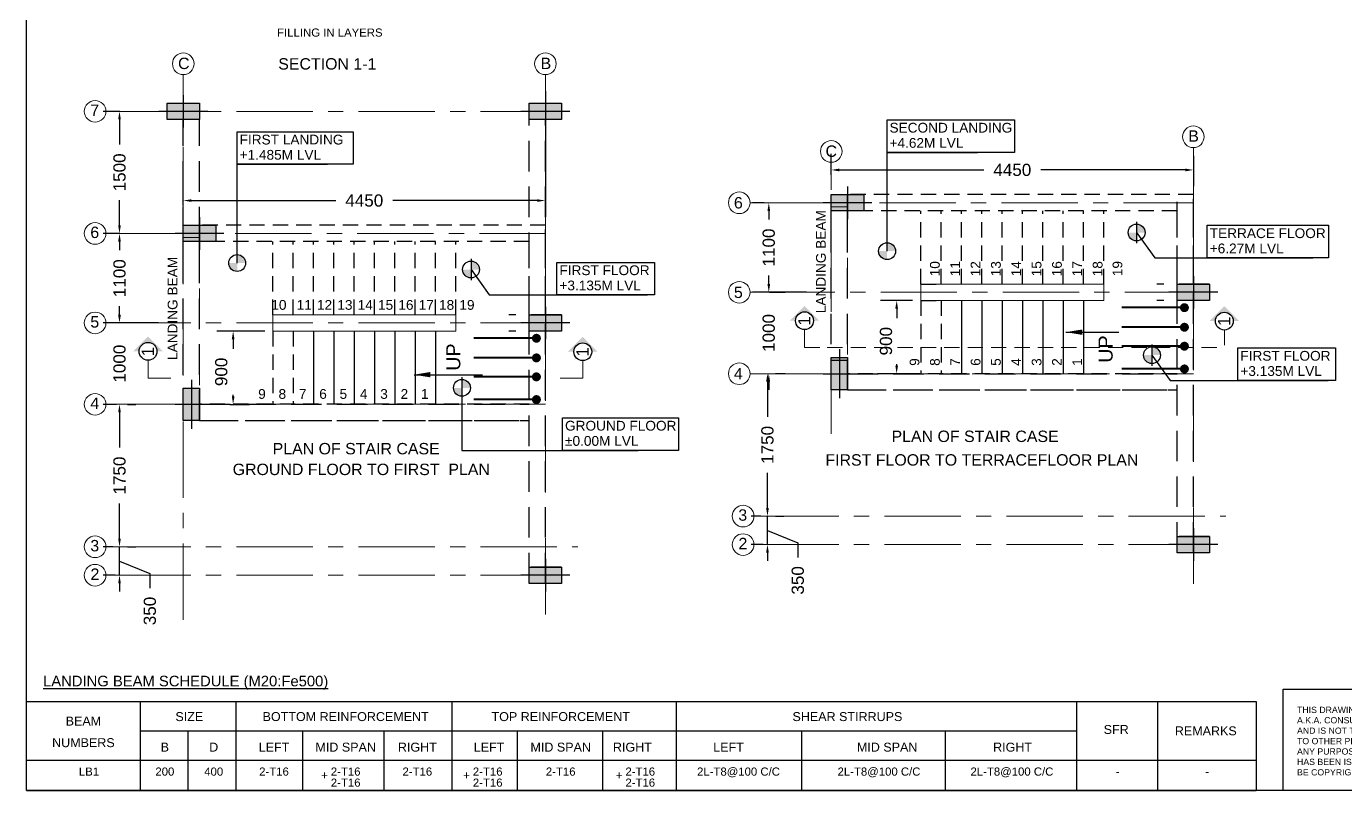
# Model space of a CAD drawing. Header units: metres. Extents: x 1689 to 2066, y 219 to 408.
# Drawn here: x 1730.54 to 1746.76, y 381.75 to 391.14 of the extents above; entities that cross this region are included whole.
import ezdxf
from ezdxf.enums import TextEntityAlignment as Align

# ---------------------------------------------------------------- set-up
doc = ezdxf.new("R2010")
doc.units = ezdxf.units.M
doc.header["$LTSCALE"] = 1.5
for name, pattern in [('CENTER', [2, 1.25, -0.25, 0.25, -0.25]), ('CENTER2', [1.125, 0.75, -0.125, 0.125, -0.125]), ('DASHED2', [0.375, 0.25, -0.125])]:
    doc.linetypes.add(name, pattern=pattern)
for name, color, linetype, lineweight in [('A-STAIR', 161, 'Continuous', 13), ('BEAM - STR', 150, 'DASHED2', 25), ('COL', 4, 'Continuous', 25), ('DIM - GRID - STR', 140, 'Continuous', 15), ('ELE 1', 8, 'Continuous', 9), ('FORMAT - STR', 7, 'Continuous', 25), ('GRID - BEAM - STR', 250, 'CENTER', 18), ('GRID - COLUMN - STR', 250, 'CENTER', 18), ('LINE - SECTION - STR', 4, 'Continuous', 18), ('RF', 90, 'Continuous', 30), ('SECTION -  LINE - STR', 3, 'Continuous', 20), ('WINDOW', 143, 'Continuous', 18)]:
    doc.layers.add(name, color=color, linetype=linetype, lineweight=lineweight)
for name, color, linetype in [('COLUMN', 70, 'Continuous'), ('FP-Level', 250, 'Continuous'), ('Schedule Border', 60, 'Continuous'), ('Schedule Header', 4, 'Continuous'), ('Schedule Line', 60, 'Continuous'), ('STAIR', 161, 'Continuous'), ('Text', 31, 'Continuous'), ('TXT', 7, 'Continuous')]:
    doc.layers.add(name, color=color, linetype=linetype)
doc.styles.add('DIM', font='arial.ttf', dxfattribs={"width": 0.8, "height": 0.2})
doc.styles.add('PRADEEP - STR', font='swissel.ttf')
doc.styles.add('SC-BBS1', font='SansSerif')
doc.styles.add('SC-FGT2', font='sanss___.ttf')
doc.styles.add('SC-FTG1', font='sanss___.ttf')
doc.styles.get("Standard").update_dxf_attribs({"font": 'arial.ttf', "height": 0.2})
doc.dimstyles.new('GRID DIM', dxfattribs={"dimtxt": 0.35, "dimasz": 0.1, "dimexe": 0.1, "dimexo": 0.1, "dimgap": 0.09, "dimtad": 0, "dimdec": 0, "dimlfac": 1000, "dimzin": 0, "dimdsep": 46, "dimtxsty": 'Standard', "dimblk": 'OBLIQUE', "dimcen": 0.09, "dimclrd": 73, "dimclre": 73, "dimclrt": 1, "dimadec": 0, "dimazin": 0, "dimtfac": 1, "dimtdec": 0, "dimtofl": 0, "dimtmove": 1, "dimatfit": 3, "dimfxl": 1.25, "dimtolj": 1, "dimtzin": 0, "dimlwd": -1, "dimlwe": -1, "dimarcsym": 0})
doc.dimstyles.new('ISO-25', dxfattribs={"dimtxt": 0.2, "dimasz": 0.2, "dimexe": 0.2, "dimexo": 0.2, "dimgap": 0.1, "dimtad": 1, "dimdec": 3, "dimdsep": 46, "dimtxsty": 'Standard', "dimblk": 'OBLIQUE', "dimcen": 0.2, "dimclrt": 256, "dimadec": 0, "dimazin": 0, "dimtfac": 1, "dimtdec": 3, "dimtmove": 0, "dimatfit": 3, "dimfxl": 1, "dimarcsym": 0})

# ---------------------------------------------------------------- blocks, each defined once
blk = doc.blocks.new('_Oblique')
at = {"color": 0, "linetype": 'ByBlock', "lineweight": -2}
blk.add_line((-0.5, -0.5), (0.5, 0.5), dxfattribs=at)
blk = doc.blocks.new('*D473')
at = {"layer": 'Defpoints', "color": 0, "transparency": 16777216}
for p in [(1733.085, 387.401), (1733.573, 387.401), (1732.943, 386.501)]:
    blk.add_point(p, dxfattribs=at)
at = {"layer": 'DIM - GRID - STR', "color": 1, "linetype": 'ByBlock', "lineweight": -2, "transparency": 16777216}
for p, q in [((1733.473, 387.401), (1732.885, 387.401)), ((1733.043, 386.501), (1733.285, 386.501))]:
    blk.add_line(p, q, dxfattribs=at)
at = {"layer": 'DIM - GRID - STR', "color": 2, "linetype": 'ByBlock', "lineweight": -2, "transparency": 16777216}
for p, q in [((1733.085, 387.301), (1733.085, 387.183)), ((1733.085, 386.601), (1733.085, 386.618))]:
    blk.add_line(p, q, dxfattribs=at)
at = {"layer": 'DIM - GRID - STR', "color": 2, "transparency": 16777216}
for points in [[(1733.069, 387.301), (1733.102, 387.301), (1733.085, 387.401)], [(1733.069, 386.601), (1733.102, 386.601), (1733.085, 386.501)]]:
    blk.add_solid(points, dxfattribs=at)
at = {"layer": 'DIM - GRID - STR', "color": 3, "transparency": 16777216, "insert": (1732.94, 386.9), "char_height": 0.15, "attachment_point": 5, "rotation": 90, "style": 'PRADEEP - STR'}
blk.add_mtext('\\A1;900', dxfattribs=at)
blk = doc.blocks.new('0.2X0.4')
at = {"layer": 'COLUMN'}
h = blk.add_hatch(dxfattribs=at)
h.set_pattern_fill('ANGLE', color=256)
h.set_pattern_definition([(0, (-1673.224, -421.962), (0, 6.985), [5.08, -1.905]), (90, (-1673.224, -421.962), (-6.985, 4e-16), [5.08, -1.905])])
h.paths.add_polyline_path([(-0.1, 0.2), (0.1, 0.2), (0.1, -0.2), (-0.1, -0.2)])
h = blk.add_hatch(color=256, dxfattribs=at)
h.dxf.hatch_style = 1
h.paths.add_polyline_path([(-0.1, 0.2), (0.1, 0.2), (0.1, -0.2), (-0.1, -0.2)])
for p, q in [((0, -0.3), (0, 0.3)), ((0.2, 0), (-0.2, 0))]:
    blk.add_line(p, q, dxfattribs=at)
blk.add_lwpolyline([(-0.1, 0.2), (0.1, 0.2), (0.1, -0.2), (-0.1, -0.2)], close=True, dxfattribs=at)
blk = doc.blocks.new('*D476')
at = {"layer": 'Defpoints', "color": 0, "transparency": 16777216}
for p in [(1736.922, 390.448), (1736.922, 389.005), (1732.473, 388.845)]:
    blk.add_point(p, dxfattribs=at)
at = {"layer": 'DIM - GRID - STR', "color": 1, "linetype": 'ByBlock', "lineweight": -2, "transparency": 16777216}
for p, q in [((1736.922, 390.348), (1736.922, 388.805)), ((1732.473, 388.945), (1732.473, 389.205))]:
    blk.add_line(p, q, dxfattribs=at)
at = {"layer": 'DIM - GRID - STR', "color": 2, "linetype": 'ByBlock', "lineweight": -2, "transparency": 16777216}
for p, q in [((1732.573, 389.005), (1734.348, 389.005)), ((1736.822, 389.005), (1735.047, 389.005))]:
    blk.add_line(p, q, dxfattribs=at)
at = {"layer": 'DIM - GRID - STR', "color": 2, "transparency": 16777216}
for points in [[(1732.573, 389.021), (1732.573, 388.988), (1732.473, 389.005)], [(1736.822, 389.021), (1736.822, 388.988), (1736.922, 389.005)]]:
    blk.add_solid(points, dxfattribs=at)
at = {"layer": 'DIM - GRID - STR', "color": 3, "transparency": 16777216, "insert": (1734.697, 389.005), "char_height": 0.15, "attachment_point": 5, "style": 'PRADEEP - STR'}
blk.add_mtext('\\A1;4450', dxfattribs=at)
blk = doc.blocks.new('*D474')
at = {"layer": 'Defpoints', "color": 0, "transparency": 16777216}
for p in [(1731.689, 387.501), (1732.269, 387.501), (1731.752, 386.501)]:
    blk.add_point(p, dxfattribs=at)
at = {"layer": 'DIM - GRID - STR', "color": 2, "linetype": 'ByBlock', "lineweight": -2, "transparency": 16777216}
for p, q in [((1731.689, 387.601), (1731.689, 387.701)), ((1731.689, 386.401), (1731.689, 386.301))]:
    blk.add_line(p, q, dxfattribs=at)
at = {"layer": 'DIM - GRID - STR', "color": 1, "linetype": 'ByBlock', "lineweight": -2, "transparency": 16777216}
for p, q in [((1732.169, 387.501), (1731.489, 387.501)), ((1731.652, 386.501), (1731.489, 386.501))]:
    blk.add_line(p, q, dxfattribs=at)
at = {"layer": 'DIM - GRID - STR', "color": 2, "transparency": 16777216}
for points in [[(1731.672, 387.601), (1731.705, 387.601), (1731.689, 387.501)], [(1731.672, 386.401), (1731.705, 386.401), (1731.689, 386.501)]]:
    blk.add_solid(points, dxfattribs=at)
at = {"layer": 'DIM - GRID - STR', "color": 3, "transparency": 16777216, "insert": (1731.689, 387.001), "char_height": 0.15, "attachment_point": 5, "rotation": 90, "style": 'PRADEEP - STR'}
blk.add_mtext('\\A1;1000', dxfattribs=at)
blk = doc.blocks.new('GRID NOS')
at = {"layer": 'GRID - BEAM - STR', "color": 3, "linetype": 'Continuous', "lineweight": 15}
blk.add_line((0, -0.205), (0, 0.17), dxfattribs=at)
blk.add_circle((0, -0.682), 0.477, dxfattribs=at)
blk = doc.blocks.new('*D475')
at = {"layer": 'Defpoints', "color": 0, "transparency": 16777216}
for p in [(1731.689, 388.601), (1731.794, 388.601), (1731.749, 387.501)]:
    blk.add_point(p, dxfattribs=at)
at = {"layer": 'DIM - GRID - STR', "color": 1, "linetype": 'ByBlock', "lineweight": -2, "transparency": 16777216}
for p, q in [((1731.694, 388.601), (1731.489, 388.601)), ((1731.649, 387.501), (1731.489, 387.501))]:
    blk.add_line(p, q, dxfattribs=at)
at = {"layer": 'DIM - GRID - STR', "color": 2, "linetype": 'ByBlock', "lineweight": -2, "transparency": 16777216}
for p, q in [((1731.689, 388.501), (1731.689, 388.394)), ((1731.689, 387.601), (1731.689, 387.708))]:
    blk.add_line(p, q, dxfattribs=at)
at = {"layer": 'DIM - GRID - STR', "color": 2, "transparency": 16777216}
for points in [[(1731.672, 388.501), (1731.705, 388.501), (1731.689, 388.601)], [(1731.672, 387.601), (1731.705, 387.601), (1731.689, 387.501)]]:
    blk.add_solid(points, dxfattribs=at)
at = {"layer": 'DIM - GRID - STR', "color": 3, "transparency": 16777216, "insert": (1731.689, 388.051), "char_height": 0.15, "attachment_point": 5, "rotation": 90, "style": 'PRADEEP - STR'}
blk.add_mtext('\\A1;1100', dxfattribs=at)
blk = doc.blocks.new('*D480')
at = {"layer": 'Defpoints', "color": 0, "transparency": 16777216}
for p in [(1744.886, 389.656), (1744.886, 389.381), (1740.436, 389.222)]:
    blk.add_point(p, dxfattribs=at)
at = {"layer": 'DIM - GRID - STR', "color": 1, "linetype": 'ByBlock', "lineweight": -2, "transparency": 16777216}
for p, q in [((1740.436, 389.322), (1740.436, 389.581)), ((1744.886, 389.556), (1744.886, 389.181))]:
    blk.add_line(p, q, dxfattribs=at)
at = {"layer": 'DIM - GRID - STR', "color": 2, "linetype": 'ByBlock', "lineweight": -2, "transparency": 16777216}
for p, q in [((1740.536, 389.381), (1742.311, 389.381)), ((1744.786, 389.381), (1743.011, 389.381))]:
    blk.add_line(p, q, dxfattribs=at)
at = {"layer": 'DIM - GRID - STR', "color": 2, "transparency": 16777216}
for points in [[(1740.536, 389.398), (1740.536, 389.364), (1740.436, 389.381)], [(1744.786, 389.398), (1744.786, 389.364), (1744.886, 389.381)]]:
    blk.add_solid(points, dxfattribs=at)
at = {"layer": 'DIM - GRID - STR', "color": 3, "transparency": 16777216, "insert": (1742.661, 389.381), "char_height": 0.15, "attachment_point": 5, "style": 'PRADEEP - STR'}
blk.add_mtext('\\A1;4450', dxfattribs=at)
blk = doc.blocks.new('*D478')
at = {"layer": 'Defpoints', "color": 0, "transparency": 16777216}
for p in [(1739.668, 387.878), (1740.232, 387.878), (1739.668, 386.878)]:
    blk.add_point(p, dxfattribs=at)
at = {"layer": 'DIM - GRID - STR', "color": 2, "linetype": 'ByBlock', "lineweight": -2, "transparency": 16777216}
for p, q in [((1739.668, 387.978), (1739.668, 388.078)), ((1739.668, 386.778), (1739.668, 386.678))]:
    blk.add_line(p, q, dxfattribs=at)
at = {"layer": 'DIM - GRID - STR', "color": 1, "linetype": 'ByBlock', "lineweight": -2, "transparency": 16777216}
for p, q in [((1740.132, 387.878), (1739.468, 387.878)), ((1739.768, 386.878), (1739.868, 386.878))]:
    blk.add_line(p, q, dxfattribs=at)
at = {"layer": 'DIM - GRID - STR', "color": 2, "transparency": 16777216}
for points in [[(1739.652, 387.978), (1739.685, 387.978), (1739.668, 387.878)], [(1739.652, 386.778), (1739.685, 386.778), (1739.668, 386.878)]]:
    blk.add_solid(points, dxfattribs=at)
at = {"layer": 'DIM - GRID - STR', "color": 3, "transparency": 16777216, "insert": (1739.668, 387.378), "char_height": 0.15, "attachment_point": 5, "rotation": 90, "style": 'PRADEEP - STR'}
blk.add_mtext('\\A1;1000', dxfattribs=at)
blk = doc.blocks.new('*D479')
at = {"layer": 'Defpoints', "color": 0, "transparency": 16777216}
for p in [(1739.668, 388.978), (1739.711, 388.978), (1739.578, 387.878)]:
    blk.add_point(p, dxfattribs=at)
at = {"layer": 'DIM - GRID - STR', "color": 1, "linetype": 'ByBlock', "lineweight": -2, "transparency": 16777216}
for p, q in [((1739.611, 388.978), (1739.468, 388.978)), ((1739.678, 387.878), (1739.868, 387.878))]:
    blk.add_line(p, q, dxfattribs=at)
at = {"layer": 'DIM - GRID - STR', "color": 2, "linetype": 'ByBlock', "lineweight": -2, "transparency": 16777216}
for p, q in [((1739.668, 388.878), (1739.668, 388.771)), ((1739.668, 387.978), (1739.668, 388.084))]:
    blk.add_line(p, q, dxfattribs=at)
at = {"layer": 'DIM - GRID - STR', "color": 2, "transparency": 16777216}
for points in [[(1739.652, 388.878), (1739.685, 388.878), (1739.668, 388.978)], [(1739.652, 387.978), (1739.685, 387.978), (1739.668, 387.878)]]:
    blk.add_solid(points, dxfattribs=at)
at = {"layer": 'DIM - GRID - STR', "color": 3, "transparency": 16777216, "insert": (1739.668, 388.428), "char_height": 0.15, "attachment_point": 5, "rotation": 90, "style": 'PRADEEP - STR'}
blk.add_mtext('\\A1;1100', dxfattribs=at)
blk = doc.blocks.new('*D477')
at = {"layer": 'Defpoints', "color": 0, "transparency": 16777216}
for p in [(1741.24, 387.778), (1741.536, 387.778), (1740.906, 386.878)]:
    blk.add_point(p, dxfattribs=at)
at = {"layer": 'DIM - GRID - STR', "color": 1, "linetype": 'ByBlock', "lineweight": -2, "transparency": 16777216}
for p, q in [((1741.436, 387.778), (1741.04, 387.778)), ((1741.006, 386.878), (1741.44, 386.878))]:
    blk.add_line(p, q, dxfattribs=at)
at = {"layer": 'DIM - GRID - STR', "color": 2, "linetype": 'ByBlock', "lineweight": -2, "transparency": 16777216}
for p, q in [((1741.24, 387.678), (1741.24, 387.559)), ((1741.24, 386.978), (1741.24, 386.994))]:
    blk.add_line(p, q, dxfattribs=at)
at = {"layer": 'DIM - GRID - STR', "color": 2, "transparency": 16777216}
for points in [[(1741.223, 387.678), (1741.256, 387.678), (1741.24, 387.778)], [(1741.223, 386.978), (1741.256, 386.978), (1741.24, 386.878)]]:
    blk.add_solid(points, dxfattribs=at)
at = {"layer": 'DIM - GRID - STR', "color": 3, "transparency": 16777216, "insert": (1741.109, 387.277), "char_height": 0.15, "attachment_point": 5, "rotation": 90, "style": 'PRADEEP - STR'}
blk.add_mtext('\\A1;900', dxfattribs=at)
blk = doc.blocks.new('A$C0FA70C36')
at = {"layer": 'COL', "color": 3, "lineweight": 40, "elevation": 0}
for points in [[(0.062, 0.812), (-0.678, 0.812)], [(0.062, 0.57), (-0.678, 0.57)], [(0.062, 0.338), (-0.678, 0.338)], [(0.062, 0.058), (-0.678, 0.058)]]:
    blk.add_lwpolyline(points, dxfattribs=at)
at = {"layer": 'RF', "linetype": 'Continuous', "lineweight": 30, "const_width": 0.055, "elevation": 0}
for points in [[(0.09, 0.784, 1), (0.09, 0.839, 1)], [(0.09, 0.543, 1), (0.09, 0.598, 1)], [(0.09, 0.31, 1), (0.09, 0.365, 1)], [(0.09, 0.031, 1), (0.09, 0.086, 1)]]:
    blk.add_lwpolyline(points, format="xyb", close=True, dxfattribs=at)
blk = doc.blocks.new('*D503')
at = {"layer": 'Defpoints', "color": 0, "transparency": 16777216}
for p in [(1731.689, 386.501), (1731.689, 384.751), (1731.707, 384.751)]:
    blk.add_point(p, dxfattribs=at)
at = {"layer": 'DIM - GRID - STR', "color": 2, "linetype": 'ByBlock', "lineweight": -2, "transparency": 16777216}
for p, q in [((1731.689, 386.401), (1731.689, 385.969)), ((1731.689, 384.851), (1731.689, 385.283))]:
    blk.add_line(p, q, dxfattribs=at)
at = {"layer": 'DIM - GRID - STR', "color": 1, "linetype": 'ByBlock', "lineweight": -2, "transparency": 16777216}
for p, q in [((1731.789, 386.501), (1731.889, 386.501)), ((1731.607, 384.751), (1731.489, 384.751))]:
    blk.add_line(p, q, dxfattribs=at)
at = {"layer": 'DIM - GRID - STR', "color": 2, "transparency": 16777216}
for points in [[(1731.672, 386.401), (1731.705, 386.401), (1731.689, 386.501)], [(1731.672, 384.851), (1731.705, 384.851), (1731.689, 384.751)]]:
    blk.add_solid(points, dxfattribs=at)
at = {"layer": 'DIM - GRID - STR', "color": 3, "transparency": 16777216, "insert": (1731.689, 385.626), "char_height": 0.15, "attachment_point": 5, "rotation": 90, "style": 'PRADEEP - STR'}
blk.add_mtext('\\A1;1750', dxfattribs=at)
blk = doc.blocks.new('*D504')
at = {"layer": 'Defpoints', "color": 0, "transparency": 16777216}
for p in [(1731.689, 384.751), (1731.689, 384.751), (1731.735, 384.401)]:
    blk.add_point(p, dxfattribs=at)
at = {"layer": 'DIM - GRID - STR', "color": 2, "linetype": 'ByBlock', "lineweight": -2, "transparency": 16777216}
for p, q in [((1731.689, 384.851), (1731.689, 384.951)), ((1731.689, 384.401), (1731.689, 384.751)), ((1731.689, 384.576), (1732.062, 384.423)), ((1732.062, 384.423), (1732.062, 384.243)), ((1731.689, 384.301), (1731.689, 384.201))]:
    blk.add_line(p, q, dxfattribs=at)
at = {"layer": 'DIM - GRID - STR', "color": 1, "linetype": 'ByBlock', "lineweight": -2, "transparency": 16777216}
for p, q in [((1731.789, 384.751), (1731.889, 384.751)), ((1731.635, 384.401), (1731.489, 384.401))]:
    blk.add_line(p, q, dxfattribs=at)
at = {"layer": 'DIM - GRID - STR', "color": 2, "transparency": 16777216}
for points in [[(1731.672, 384.851), (1731.705, 384.851), (1731.689, 384.751)], [(1731.672, 384.301), (1731.705, 384.301), (1731.689, 384.401)]]:
    blk.add_solid(points, dxfattribs=at)
at = {"layer": 'DIM - GRID - STR', "color": 3, "transparency": 16777216, "insert": (1732.062, 383.962), "char_height": 0.15, "attachment_point": 5, "rotation": 90, "style": 'PRADEEP - STR'}
blk.add_mtext('\\A1;350', dxfattribs=at)
blk = doc.blocks.new('*D505')
at = {"layer": 'Defpoints', "color": 0, "transparency": 16777216}
for p in [(1731.689, 390.101), (1731.794, 390.101), (1731.794, 388.601)]:
    blk.add_point(p, dxfattribs=at)
at = {"layer": 'DIM - GRID - STR', "color": 1, "linetype": 'ByBlock', "lineweight": -2, "transparency": 16777216}
for p, q in [((1731.694, 390.101), (1731.489, 390.101)), ((1731.694, 388.601), (1731.489, 388.601))]:
    blk.add_line(p, q, dxfattribs=at)
at = {"layer": 'DIM - GRID - STR', "color": 2, "linetype": 'ByBlock', "lineweight": -2, "transparency": 16777216}
for p, q in [((1731.689, 390.001), (1731.689, 389.694)), ((1731.689, 388.701), (1731.689, 389.008))]:
    blk.add_line(p, q, dxfattribs=at)
at = {"layer": 'DIM - GRID - STR', "color": 2, "transparency": 16777216}
for points in [[(1731.672, 390.001), (1731.705, 390.001), (1731.689, 390.101)], [(1731.672, 388.701), (1731.705, 388.701), (1731.689, 388.601)]]:
    blk.add_solid(points, dxfattribs=at)
at = {"layer": 'DIM - GRID - STR', "color": 3, "transparency": 16777216, "insert": (1731.689, 389.351), "char_height": 0.15, "attachment_point": 5, "rotation": 90, "style": 'PRADEEP - STR'}
blk.add_mtext('\\A1;1500', dxfattribs=at)
blk = doc.blocks.new('*D506')
at = {"layer": 'Defpoints', "color": 0, "transparency": 16777216}
for p in [(1739.652, 386.878, 0), (1739.652, 385.128), (1739.671, 385.128)]:
    blk.add_point(p, dxfattribs=at)
at = {"layer": 'DIM - GRID - STR', "color": 1, "linetype": 'ByBlock', "lineweight": -2, "transparency": 16777216}
for p, q in [((1739.752, 386.878), (1739.852, 386.878)), ((1739.571, 385.128), (1739.452, 385.128))]:
    blk.add_line(p, q, dxfattribs=at)
at = {"layer": 'DIM - GRID - STR', "color": 2, "linetype": 'ByBlock', "lineweight": -2, "transparency": 16777216}
for p, q in [((1739.652, 386.778), (1739.652, 386.346)), ((1739.652, 385.228), (1739.652, 385.659))]:
    blk.add_line(p, q, dxfattribs=at)
at = {"layer": 'DIM - GRID - STR', "color": 2, "transparency": 16777216}
for points in [[(1739.635, 386.778), (1739.669, 386.778), (1739.652, 386.878)], [(1739.635, 385.228), (1739.669, 385.228), (1739.652, 385.128)]]:
    blk.add_solid(points, dxfattribs=at)
at = {"layer": 'DIM - GRID - STR', "color": 3, "transparency": 16777216, "insert": (1739.652, 386.003), "char_height": 0.15, "attachment_point": 5, "rotation": 90, "style": 'PRADEEP - STR'}
blk.add_mtext('\\A1;1750', dxfattribs=at)
blk = doc.blocks.new('*D507')
at = {"layer": 'Defpoints', "color": 0, "transparency": 16777216}
for p in [(1739.652, 385.128), (1739.652, 385.128), (1739.698, 384.778)]:
    blk.add_point(p, dxfattribs=at)
at = {"layer": 'DIM - GRID - STR', "color": 2, "linetype": 'ByBlock', "lineweight": -2, "transparency": 16777216}
for p, q in [((1739.652, 385.228), (1739.652, 385.328)), ((1739.652, 384.778), (1739.652, 385.128)), ((1739.652, 384.953), (1740.025, 384.799)), ((1740.025, 384.799), (1740.025, 384.619)), ((1739.652, 384.678), (1739.652, 384.578))]:
    blk.add_line(p, q, dxfattribs=at)
at = {"layer": 'DIM - GRID - STR', "color": 1, "linetype": 'ByBlock', "lineweight": -2, "transparency": 16777216}
for p, q in [((1739.752, 385.128), (1739.852, 385.128)), ((1739.598, 384.778), (1739.452, 384.778))]:
    blk.add_line(p, q, dxfattribs=at)
at = {"layer": 'DIM - GRID - STR', "color": 2, "transparency": 16777216}
for points in [[(1739.635, 385.228), (1739.669, 385.228), (1739.652, 385.128)], [(1739.635, 384.678), (1739.669, 384.678), (1739.652, 384.778)]]:
    blk.add_solid(points, dxfattribs=at)
at = {"layer": 'DIM - GRID - STR', "color": 3, "transparency": 16777216, "insert": (1740.025, 384.338), "char_height": 0.15, "attachment_point": 5, "rotation": 90, "style": 'PRADEEP - STR'}
blk.add_mtext('\\A1;350', dxfattribs=at)
blk = doc.blocks.new('A$C0C016129')
at = {"layer": 'FP-Level', "linetype": 'ByBlock'}
h = blk.add_hatch(color=256, dxfattribs=at)
h.paths.add_polyline_path([(0.104, 0, 0.414214), (0, 0.104), (0, 0)])
h.paths.add_polyline_path([(0, -0.104), (0, 0), (-0.104, 0, 0.414214)])
blk.add_circle((0, 0), 0.104, dxfattribs=at)

msp = doc.modelspace()

# ---------------------------------------------------------------- hatches: boundary and pattern name
at = {"layer": 'FP-Level', "linetype": 'ByBlock'}
h = msp.add_hatch(color=256, dxfattribs=at)
h.paths.add_polyline_path([(1744.29192, 388.61249, 0.41421356), (1744.18835, 388.71607), (1744.18835, 388.61249)])
h.paths.add_polyline_path([(1744.18835, 388.50892), (1744.18835, 388.61249), (1744.08477, 388.61249, 0.41421356)])
h = msp.add_hatch(color=256, dxfattribs=at)
h.paths.add_polyline_path([(1736.11239, 388.15729, 0.41421356), (1736.00881, 388.26087), (1736.00881, 388.15729)])
h.paths.add_polyline_path([(1736.00881, 388.05372), (1736.00881, 388.15729), (1735.90524, 388.15729, 0.41421356)])
h = msp.add_hatch(color=256, dxfattribs=at)
h.paths.add_polyline_path([(1744.48074, 387.10603, 0.41421356), (1744.37716, 387.2096), (1744.37716, 387.10603)])
h.paths.add_polyline_path([(1744.37716, 387.00245), (1744.37716, 387.10603), (1744.27359, 387.10603, 0.41421356)])
h = msp.add_hatch(color=256, dxfattribs=at)
h.paths.add_polyline_path([(1736.00061, 386.70352, 0.41421356), (1735.89703, 386.80709), (1735.89703, 386.70352)])
h.paths.add_polyline_path([(1735.89703, 386.59994), (1735.89703, 386.70352), (1735.79346, 386.70352, 0.41421356)])
at = {"layer": 'LINE - SECTION - STR', "lineweight": 25}
for points in [[(1740.10749, 387.71085), (1739.92511, 387.52847), (1739.99798, 387.52847, -1), (1740.217, 387.52847), (1740.28988, 387.52847)], [(1745.26638, 387.70628), (1745.084, 387.52389), (1745.15687, 387.52389, -1), (1745.37589, 387.52389), (1745.44877, 387.52389)], [(1732.03944, 387.33442), (1731.85705, 387.15204), (1731.92993, 387.15204, -1), (1732.14895, 387.15204), (1732.22182, 387.15204)], [(1737.38198, 387.32985), (1737.19959, 387.14746), (1737.27247, 387.14746, -1), (1737.49149, 387.14746), (1737.56436, 387.14746)]]:
    msp.add_hatch(color=7, dxfattribs=at).paths.add_polyline_path(points)

# ---------------------------------------------------------------- linework, layer by layer
at = {"layer": 'A-STAIR', "elevation": 0}
for points in [[(1743.78572, 387.7776), (1743.78572, 387.9776), (1741.53598, 387.9776), (1741.53598, 387.7776)], [(1735.82349, 387.40118), (1735.82349, 387.60118), (1733.57255, 387.60118), (1733.57255, 387.40118)]]:
    msp.add_lwpolyline(points, close=True, dxfattribs=at)
at = {"layer": 'BEAM - STR'}
for p, q in [((1732.47255, 386.30118), (1732.47255, 390.00118)), ((1732.67255, 386.30118), (1732.67255, 390.00118)), ((1736.72244, 384.30118), (1736.72244, 390.00118)), ((1736.92244, 384.30118), (1736.92244, 390.00118)), ((1740.43598, 388.72757), (1740.43598, 389.0776)), ((1740.63598, 388.72755), (1740.63598, 389.0776)), ((1744.68587, 384.6776), (1744.68587, 389.0776)), ((1744.88587, 384.6776), (1744.88587, 389.0776)), ((1732.47255, 388.35114), (1732.47255, 388.70118)), ((1732.67255, 388.35112), (1732.67255, 388.70118)), ((1740.43598, 386.6776), (1740.43598, 388.7276)), ((1740.63598, 386.6776), (1740.63598, 388.72755)), ((1745.08587, 387.9776), (1744.43598, 387.9776)), ((1745.08587, 387.7776), (1744.43598, 387.7776)), ((1737.12244, 387.60118), (1736.47255, 387.60118)), ((1737.12244, 387.40118), (1736.47255, 387.40118)), ((1740.43587, 386.8776), (1740.43598, 386.8776)), ((1740.63598, 386.8776), (1744.68587, 386.8776)), ((1740.43587, 386.6776), (1740.43598, 386.6776)), ((1740.63598, 386.6776), (1744.68587, 386.6776)), ((1732.47244, 386.50118), (1732.47255, 386.50118)), ((1732.67255, 386.50118), (1736.72244, 386.50118)), ((1732.47244, 386.30118), (1732.47255, 386.30118)), ((1732.67255, 386.30118), (1736.72244, 386.30118)), ((1745.08587, 384.8776), (1744.68575, 384.8776)), ((1745.08587, 384.6776), (1744.68575, 384.6776)), ((1745.08598, 384.6776), (1744.68587, 384.6776)), ((1737.12244, 384.50118), (1736.72232, 384.50118)), ((1737.12244, 384.30118), (1736.72232, 384.30118))]:
    msp.add_line(p, q, dxfattribs=at)
at = {"layer": 'COL', "color": 2}
for p, q in [((1731.9457, 381.755), (1731.9457, 382.8497)), ((1733.12388, 381.755), (1733.12388, 382.8497)), ((1735.77717, 381.755), (1735.77717, 382.8497)), ((1738.53479, 381.755), (1738.53479, 382.8497)), ((1743.45392, 381.755), (1743.45392, 382.8497)), ((1744.45079, 381.755), (1744.45079, 382.8497)), ((1732.53328, 381.755), (1732.53328, 382.48934)), ((1733.94367, 381.755), (1733.94367, 382.48934)), ((1734.93976, 381.755), (1734.93976, 382.48934)), ((1736.57933, 381.755), (1736.57933, 382.48934)), ((1737.62793, 381.755), (1737.62793, 382.48934)), ((1740.07262, 381.755), (1740.07262, 382.48934)), ((1741.83896, 381.755), (1741.83896, 382.48934))]:
    msp.add_line(p, q, dxfattribs=at)
at = {"layer": 'COL', "color": 3, "lineweight": 40, "elevation": 0}
for points in [[(1736.78486, 387.31281), (1736.04477, 387.31281)], [(1736.78486, 387.0716), (1736.04477, 387.0716)], [(1736.78486, 386.83889), (1736.04477, 386.83889)], [(1736.78486, 386.55947), (1736.04477, 386.55947)]]:
    msp.add_lwpolyline(points, dxfattribs=at)
at = {"layer": 'COL'}
msp.add_lwpolyline([(1749.09978, 381.755), (1745.99116, 381.755), (1745.99116, 383.00323), (1749.09978, 383.00323)], close=True, dxfattribs=at)
at = {"layer": 'COL', "color": 2}
msp.add_lwpolyline([(1730.5443, 382.8497), (1745.65612, 382.8497), (1745.65612, 381.755), (1730.5443, 381.755)], close=True, dxfattribs=at)
at = {"layer": 'DIM - GRID - STR', "color": 3}
msp.add_lwpolyline([(1755.7443, 399.575), (1755.7443, 381.755), (1730.5443, 381.755), (1730.5443, 399.575)], close=True, dxfattribs=at)
at = {"layer": 'ELE 1', "linetype": 'DASHED2', "ltscale": 0.5}
for p, q in [((1740.63598, 387.8276), (1740.63598, 388.72755)), ((1732.67255, 387.45118), (1732.67255, 388.35112)), ((1740.63598, 386.8276), (1740.63598, 387.6276)), ((1732.67255, 386.45118), (1732.67255, 387.25118))]:
    msp.add_line(p, q, dxfattribs=at)
at = {"layer": 'FORMAT - STR'}
msp.add_lwpolyline([(1755.7443, 399.575), (1755.7443, 381.755), (1730.5443, 381.755), (1730.5443, 399.575)], close=True, dxfattribs=at)
at = {"layer": 'FP-Level', "linetype": 'ByBlock'}
for p, q in [((1744.18835, 388.74486), (1744.18835, 388.48012)), ((1736.00881, 388.28966), (1736.00881, 388.02492)), ((1744.37716, 387.2384), (1744.37716, 386.97366)), ((1735.89703, 386.83589), (1735.89703, 386.57115))]:
    msp.add_line(p, q, dxfattribs=at)
for points in [[(1741.12175, 389.99716), (1742.68628, 389.99716), (1742.68628, 389.59683), (1741.12175, 389.59683)], [(1733.13486, 389.85111), (1734.55953, 389.85111), (1734.55953, 389.45077), (1733.13486, 389.45077)], [(1745.05737, 388.70095), (1746.54684, 388.70095), (1746.54684, 388.30062), (1745.05737, 388.30062)], [(1737.06531, 388.24575), (1738.26361, 388.24575), (1738.26361, 387.84542), (1737.06531, 387.84542)], [(1745.43366, 387.19449), (1746.63197, 387.19449), (1746.63197, 386.79415), (1745.43366, 386.79415)], [(1737.13416, 386.3357), (1738.55883, 386.3357), (1738.55883, 385.93536), (1737.13416, 385.93536)]]:
    msp.add_lwpolyline(points, close=True, dxfattribs=at)
for points in [[(1741.12175, 388.38341), (1741.12175, 389.59683), (1742.23265, 389.59683)], [(1733.13486, 388.23735), (1733.13486, 389.45077), (1734.24576, 389.45077)], [(1744.18835, 388.61249), (1744.41232, 388.30062), (1746.35541, 388.30062)], [(1736.00881, 388.15729), (1736.23278, 387.84542), (1738.17588, 387.84542)], [(1744.37716, 387.10603), (1744.60113, 386.79415), (1746.54423, 386.79415)], [(1735.89703, 386.70352), (1735.89703, 385.93536), (1738.0641, 385.93536)]]:
    msp.add_lwpolyline(points, dxfattribs=at)
for centre in [(1744.18835, 388.61249), (1736.00881, 388.15729), (1744.37716, 387.10603), (1735.89703, 386.70352)]:
    msp.add_circle(centre, 0.10358, dxfattribs=at)
at = {"layer": 'GRID - BEAM - STR', "color": 3, "linetype": 'Continuous', "lineweight": 15}
for p, q in [((1739.5431, 387.8776), (1739.49478, 387.8776)), ((1731.62655, 387.50118), (1731.57824, 387.50118)), ((1739.5901, 385.1276), (1739.54178, 385.1276)), ((1731.62655, 384.75118), (1731.57824, 384.75118)), ((1739.5901, 384.7776), (1739.54178, 384.7776)), ((1731.62655, 384.40118), (1731.57824, 384.40118))]:
    msp.add_line(p, q, dxfattribs=at)
at = {"layer": 'GRID - COLUMN - STR', "ltscale": 0.5}
for p, q in [((1732.47249, 383.85385), (1732.47255, 390.55277)), ((1736.92244, 383.91974), (1736.92244, 390.44791)), ((1731.62656, 390.10118), (1737.12245, 390.10118)), ((1744.88587, 384.29616), (1744.88587, 389.65559)), ((1740.43592, 386.13861), (1740.43598, 389.37094)), ((1739.52788, 388.9776), (1744.88598, 388.9776)), ((1731.61134, 388.60118), (1736.92255, 388.60118)), ((1739.5431, 387.8776), (1745.08587, 387.8776)), ((1731.62655, 387.50118), (1737.12244, 387.50118)), ((1739.5431, 386.8776), (1744.88587, 386.8776)), ((1731.62655, 386.50118), (1736.92244, 386.50118)), ((1739.5901, 385.1276), (1745.28598, 385.1276)), ((1731.62655, 384.75118), (1737.32244, 384.75118)), ((1739.5901, 384.7776), (1745.08598, 384.7776)), ((1731.62655, 384.40118), (1737.12244, 384.40118))]:
    msp.add_line(p, q, dxfattribs=at)
at = {"layer": 'LINE - SECTION - STR', "color": 7, "linetype": 'CENTER2'}
for p, q in [((1740.10749, 387.41896), (1740.10749, 387.30856)), ((1740.10749, 387.41896), (1740.10749, 387.30856)), ((1740.10749, 387.41896), (1740.10749, 387.30856)), ((1740.10749, 387.41896), (1740.10749, 387.30856)), ((1732.03944, 387.04253), (1732.03944, 386.93213)), ((1732.03944, 387.04253), (1732.03944, 386.93213)), ((1732.03944, 387.04253), (1732.03944, 386.93213)), ((1732.03944, 387.04253), (1732.03944, 386.93213)), ((1737.38274, 387.03796), (1737.38425, 386.82173)), ((1732.03944, 386.93213), (1732.03944, 386.82173)), ((1732.03944, 386.93213), (1732.03944, 386.82173))]:
    msp.add_line(p, q, dxfattribs=at)
at = {"layer": 'LINE - SECTION - STR', "color": 250, "linetype": 'DASHED2', "ltscale": 0.5}
for p, q in [((1745.26714, 387.41439), (1745.26865, 387.19816)), ((1740.10749, 387.30856), (1740.10749, 387.19816)), ((1740.10749, 387.30856), (1740.10749, 387.19816))]:
    msp.add_line(p, q, dxfattribs=at)
for points in [[(1740.10749, 387.19816), (1740.38737, 387.19816)], [(1740.38737, 387.19816), (1744.98877, 387.19816)], [(1744.98877, 387.19816), (1745.26865, 387.19816)]]:
    msp.add_lwpolyline(points, dxfattribs=at)
at = {"layer": 'LINE - SECTION - STR', "color": 7, "linetype": 'CENTER2', "elevation": 0}
for points in [[(1732.03944, 386.82173), (1732.31932, 386.82173)], [(1737.10437, 386.82173), (1737.38425, 386.82173)]]:
    msp.add_lwpolyline(points, dxfattribs=at)
at = {"layer": 'LINE - SECTION - STR', "color": 7, "lineweight": 25}
for centre in [(1740.10749, 387.52847), (1745.26638, 387.52389), (1732.03944, 387.15204), (1737.38198, 387.14746)]:
    msp.add_circle(centre, 0.10951, dxfattribs=at)
at = {"layer": 'RF', "linetype": 'Continuous', "lineweight": 30, "const_width": 0.05505, "elevation": 0}
for points in [[(1736.81238, 387.28529, 1), (1736.81238, 387.34034, 1)], [(1736.81238, 387.04408, 1), (1736.81238, 387.09913, 1)], [(1736.81238, 386.81137, 1), (1736.81238, 386.86642, 1)], [(1736.81238, 386.53194, 1), (1736.81238, 386.58699, 1)]]:
    msp.add_lwpolyline(points, format="xyb", close=True, dxfattribs=at)
at = {"layer": 'Schedule Border'}
msp.add_line((1730.5443, 382.8497), (1745.65612, 382.8497), dxfattribs=at)
at = {"layer": 'Schedule Line'}
for p, q in [((1731.9457, 382.48934), (1743.45392, 382.48934)), ((1730.5443, 382.12898), (1745.65612, 382.12898)), ((1730.5443, 382.12898), (1745.65612, 382.12898)), ((1730.5443, 381.755), (1745.65612, 381.755))]:
    msp.add_line(p, q, dxfattribs=at)
at = {"layer": 'STAIR', "linetype": 'DASHED2', "ltscale": 0.5}
for p, q in [((1744.88598, 389.0776), (1740.63598, 389.0776)), ((1744.88598, 387.9776), (1744.88598, 389.0776)), ((1744.68598, 388.8776), (1740.63598, 388.8776)), ((1741.53598, 387.9776), (1741.53598, 388.8776)), ((1741.53598, 387.9776), (1741.53598, 388.8776)), ((1741.78598, 387.9776), (1741.78598, 388.8776)), ((1742.03598, 387.9776), (1742.03598, 388.8776)), ((1742.28598, 387.9776), (1742.28598, 388.8776)), ((1742.53598, 387.9776), (1742.53598, 388.8776)), ((1742.78598, 387.9776), (1742.78598, 388.8776)), ((1743.03598, 387.9776), (1743.03598, 388.8776)), ((1743.28598, 387.9776), (1743.28598, 388.8776)), ((1743.53598, 387.9776), (1743.53598, 388.8776)), ((1743.78598, 387.9776), (1743.78598, 388.8776)), ((1744.68598, 387.9776), (1744.68598, 388.8776)), ((1736.92255, 388.70118), (1732.67255, 388.70118)), ((1736.92255, 387.60118), (1736.92255, 388.70118)), ((1736.72255, 388.50118), (1732.67255, 388.50118)), ((1733.57255, 387.60118), (1733.57255, 388.50118)), ((1733.57255, 387.60118), (1733.57255, 388.50118)), ((1733.82255, 387.60118), (1733.82255, 388.50118)), ((1734.07255, 387.60118), (1734.07255, 388.50118)), ((1734.32255, 387.60118), (1734.32255, 388.50118)), ((1734.57255, 387.60118), (1734.57255, 388.50118)), ((1734.82255, 387.60118), (1734.82255, 388.50118)), ((1735.07255, 387.60118), (1735.07255, 388.50118)), ((1735.32255, 387.60118), (1735.32255, 388.50118)), ((1735.57255, 387.60118), (1735.57255, 388.50118)), ((1735.82255, 387.60118), (1735.82255, 388.50118)), ((1736.72255, 387.60118), (1736.72255, 388.50118)), ((1741.53598, 387.9776), (1741.78598, 387.9776)), ((1741.53598, 387.7776), (1741.53598, 386.8776)), ((1741.53598, 387.7776), (1741.78598, 387.7776)), ((1741.78598, 387.7776), (1741.78598, 386.8776)), ((1733.57255, 387.40118), (1733.57255, 386.50118)), ((1733.82255, 387.40118), (1733.82255, 386.50118)), ((1744.68598, 386.8776), (1740.63598, 386.8776)), ((1740.63598, 386.6776), (1744.68598, 386.6776)), ((1736.72255, 386.50118), (1732.67255, 386.50118)), ((1732.67255, 386.30118), (1736.72255, 386.30118))]:
    msp.add_line(p, q, dxfattribs=at)
at = {"layer": 'STAIR'}
for p, q in [((1742.03598, 387.7776), (1742.03598, 386.8776)), ((1742.28598, 387.7776), (1742.28598, 386.8776)), ((1742.53598, 387.7776), (1742.53598, 386.8776)), ((1742.78598, 387.7776), (1742.78598, 386.8776)), ((1743.03598, 387.7776), (1743.03598, 386.8776)), ((1743.28598, 387.7776), (1743.28598, 386.8776)), ((1743.53598, 387.7776), (1743.53598, 386.8776)), ((1734.07255, 387.40118), (1734.07255, 386.50118)), ((1734.32255, 387.40118), (1734.32255, 386.50118)), ((1734.57255, 387.40118), (1734.57255, 386.50118)), ((1734.82255, 387.40118), (1734.82255, 386.50118)), ((1735.07255, 387.40118), (1735.07255, 386.50118)), ((1735.32255, 387.40118), (1735.32255, 386.50118)), ((1735.57255, 387.40118), (1735.57255, 386.50118))]:
    msp.add_line(p, q, dxfattribs=at)
at = {"layer": 'WINDOW', "color": 175, "linetype": 'ByBlock'}
for p, q in [((1740.43598, 388.9276), (1740.63598, 388.9276)), ((1732.47255, 388.55118), (1732.67255, 388.55118))]:
    msp.add_line(p, q, dxfattribs=at)

# ---------------------------------------------------------------- block references
at = {"layer": 'COL'}
for p, rotation in [((1732.47256, 390.10118), 90), ((1736.92245, 390.10118), 90), ((1740.63598, 388.9776), 90), ((1732.67255, 388.60118), 90), ((1744.88587, 387.8776), 90), ((1736.92244, 387.50118), 90), ((1740.53587, 386.8776), 180), ((1732.57244, 386.50118), 180), ((1744.88587, 384.7776), 90), ((1736.92244, 384.40118), 90), ((1736.92245, 384.40118), 90)]:
    msp.add_blockref('0.2X0.4', p, dxfattribs=dict(at, rotation=rotation))
at = {"layer": 'COL', "color": 2}
for name, p in [('A$C0C016129', (1741.12175, 388.38341)), ('A$C0C016129', (1733.13486, 388.23735)), ('A$C0FA70C36', (1744.68587, 386.8776))]:
    msp.add_blockref(name, p, dxfattribs=at)
at = {"layer": 'GRID - BEAM - STR', "color": 1, "linetype": 'Continuous', "lineweight": 15, "zscale": 0.2787555555555559}
for p, xscale, yscale, rotation in [((1732.47255, 390.49541), -0.2787555555555561, 0.2787555555555561, 180), ((1736.92244, 390.49541), -0.2787555555555561, 0.2787555555555561, 180), ((1731.57906, 390.10118), -0.2787555555555556, 0.2787555555555556, 270), ((1744.88587, 389.59856), -0.2787555555555561, 0.2787555555555561, 180), ((1740.43598, 389.41844), -0.2787555555555561, 0.2787555555555561, 180), ((1739.49559, 388.9776), -0.2787555555555556, 0.2787555555555556, 270), ((1731.57904, 388.60118), -0.2787555555555556, 0.2787555555555556, 270), ((1739.49559, 387.8776), -0.2787555555555556, 0.2787555555555556, 270), ((1731.57905, 387.50118), -0.2787555555555556, 0.2787555555555556, 270), ((1739.49559, 386.8776), -0.2787555555555556, 0.2787555555555556, 270), ((1731.57905, 386.50118), -0.2787555555555556, 0.2787555555555556, 270), ((1739.54259, 385.1276), -0.2787555555555556, 0.2787555555555556, 270), ((1739.54259, 384.7776), -0.2787555555555556, 0.2787555555555556, 270), ((1731.57905, 384.75118), -0.2787555555555556, 0.2787555555555556, 270), ((1731.57905, 384.40118), -0.2787555555555556, 0.2787555555555556, 270)]:
    msp.add_blockref('GRID NOS', p, dxfattribs=dict(at, xscale=xscale, yscale=yscale, rotation=rotation))

# ---------------------------------------------------------------- texts
at = {"layer": 'BEAM - STR', "color": 4, "style": 'SC-BBS1'}
for p in [(1740.40463, 388.25367), (1732.43726, 387.67984)]:
    msp.add_text('LANDING BEAM', height=0.12, rotation=90, dxfattribs=at).set_placement(p, align=Align.BOTTOM_CENTER)
at = {"layer": 'FORMAT - STR', "insert": (1746.16011, 382.78572), "char_height": 0.0767311, "width": 2.7341282, "attachment_point": 1, "style": 'PRADEEP - STR'}
msp.add_mtext('THIS DRAWING IS COPYRIGHT OF-\\PA.K.A. CONSULTANTS (INDIA) PVT. LTD. INDORE,\\PAND IS NOT TO BE  REPRODUCED , HANDED OVER TO OTHER PERSON OR USED  FOR \\PANY PURPOSE OTHER THAN THAT FOR WHICH IT HAS BEEN ISSUED. OTHERWISE IT SHALL\\PBE COPYRIGHT VIOLATION. ', dxfattribs=at)
at = {"layer": 'GRID - BEAM - STR', "color": 4, "linetype": 'Continuous', "lineweight": 15, "style": 'PRADEEP - STR'}
for s, height, rotation, p in [('C', 0.14, 360, (1732.47906, 390.62049)), ('B', 0.14, 360, (1736.92894, 390.62049)), ('7', 0.14, 360, (1731.38442, 390.04457)), ('B', 0.14, 360, (1744.88857, 389.72788)), ('C', 0.14, 360, (1740.43609, 389.54171)), ('6', 0.14, 360, (1739.29384, 388.90777)), ('6', 0.14, 360, (1731.38435, 388.54457)), ('5', 0.14, 360, (1739.29385, 387.80777)), ('5', 0.14, 360, (1731.38446, 387.44457)), ('1', 0.15, 90, (1740.17969, 387.52512)), ('1', 0.15, 90, (1745.33858, 387.52054)), ('1', 0.15, 90, (1732.11164, 387.14869, 0)), ('1', 0.15, 90, (1737.45418, 387.14411)), ('4', 0.14, 360, (1739.29385, 386.80777)), ('4', 0.14, 360, (1731.3845, 386.44457)), ('3', 0.14, 360, (1739.34791, 385.071)), ('3', 0.14, 360, (1731.38436, 384.69457)), ('2', 0.14, 360, (1739.35023, 384.72102)), ('2', 0.14, 360, (1731.38668, 384.34459))]:
    msp.add_text(s, height=height, rotation=rotation, dxfattribs=at).set_placement(p, align=Align.CENTER)
at = {"layer": 'Schedule Header', "style": 'SC-FTG1'}
msp.add_text('%%ULANDING BEAM SCHEDULE (M20:Fe500)', height=0.1301301, dxfattribs=at).set_placement((1730.74914, 383.03614))
for s, p in [('BEAM', (1731.245, 382.60946)), ('SFR', (1743.9377, 382.50608)), ('REMARKS', (1745.0388, 382.48934)), ('B', (1732.246, 382.28914)), ('D', (1732.8466, 382.28914)), ('LEFT', (1733.58734, 382.28914)), ('MID SPAN', (1734.46823, 382.28914)), ('RIGHT', (1735.34911, 382.28914)), ('LEFT', (1736.22999, 382.28914)), ('MID SPAN', (1737.11087, 382.28914)), ('RIGHT', (1737.99175, 382.28914)), ('LEFT', (1739.17293, 382.28914)), ('MID SPAN', (1741.12288, 382.28914)), ('RIGHT', (1742.66442, 382.28914))]:
    msp.add_text(s, height=0.11011, dxfattribs=at).set_placement(p, align=Align.MIDDLE)
for s, height, p in [('SIZE', 0.11011, (1732.5463, 382.60946)), ('BOTTOM REINFORCEMENT', 0.1101101, (1734.46823, 382.60946)), ('TOP REINFORCEMENT', 0.1101101, (1737.11087, 382.60946)), ('SHEAR STIRRUPS', 0.1101101, (1740.63439, 382.60946)), ('NUMBERS', 0.11011, (1731.245, 382.28914))]:
    msp.add_text(s, height=height, dxfattribs=at).set_placement(p, align=Align.CENTER)
at = {"layer": 'SECTION -  LINE - STR', "color": 3, "style": 'PRADEEP - STR'}
msp.add_text('FILLING IN LAYERS', height=0.1, dxfattribs=at).set_placement((1734.27373, 391.01902, 0), align=Align.CENTER)
at = {"layer": 'Text', "style": 'SC-FGT2'}
msp.add_text('LB1', height=0.099954, dxfattribs=at).set_placement((1731.18957, 381.98884), align=Align.MIDDLE_LEFT)
for s, height, p in [('200', 0.099954, (1732.246, 381.98884)), ('400', 0.099954, (1732.8466, 381.98884)), ('2-T16', 0.099954, (1733.58734, 381.98884)), ('+', 0.09995, (1734.2084, 381.94478)), ('2-T16', 0.099954, (1734.46823, 381.98884)), ('2-T16', 0.099954, (1735.34911, 381.98884)), ('+', 0.09995, (1735.95379, 381.94478)), ('2-T16', 0.099954, (1736.21361, 381.98884)), ('2-T16', 0.099954, (1737.11087, 381.98884)), ('+', 0.09995, (1737.82871, 381.94478)), ('2-T16', 0.099954, (1738.08854, 381.98884)), (' 2L-T8@100 C/C', 0.0999535, (1739.27663, 381.98884)), (' 2L-T8@100 C/C', 0.0999535, (1741.00311, 381.98884)), (' 2L-T8@100 C/C', 0.0999535, (1742.63698, 381.98884)), ('-', 0.09995, (1743.95442, 381.98884)), ('-', 0.09995, (1745.05552, 381.98884)), ('2-T16', 0.099954, (1734.46823, 381.85307)), ('2-T16', 0.099954, (1736.21361, 381.85307)), ('2-T16', 0.099954, (1738.08854, 381.85307))]:
    msp.add_text(s, height=height, dxfattribs=at).set_placement(p, align=Align.MIDDLE_CENTER)
at = {"layer": 'TXT', "style": 'DIM'}
for s, height, p in [('SECTION 1-1 ', 0.14, (1733.63974, 390.61452, 0)), ('SECOND LANDING', 0.12, (1741.15165, 389.83999)), ('FIRST LANDING', 0.12, (1733.16476, 389.69394)), ('+4.62M LVL', 0.12, (1741.15165, 389.65317)), ('+1.485M LVL', 0.12, (1733.16476, 389.50712)), ('TERRACE FLOOR', 0.12, (1745.08727, 388.54378)), ('+6.27M LVL', 0.12, (1745.08727, 388.35696)), ('FIRST FLOOR', 0.12, (1737.09521, 388.08858)), ('+3.135M LVL', 0.12, (1737.09521, 387.90176)), ('10', 0.12, (1733.55465, 387.66289)), ('11', 0.12, (1733.86542, 387.66289)), ('12', 0.12, (1734.11542, 387.66289)), ('13', 0.12, (1734.36542, 387.66289)), ('14', 0.12, (1734.61542, 387.66289)), ('15', 0.12, (1734.86542, 387.66289)), ('16', 0.12, (1735.11542, 387.66289)), ('17', 0.12, (1735.36542, 387.66289)), ('18', 0.12, (1735.61542, 387.66289)), ('19', 0.12, (1735.86542, 387.66289)), ('FIRST FLOOR', 0.12, (1745.46356, 387.03731)), ('+3.135M LVL', 0.12, (1745.46356, 386.8505)), ('9', 0.12, (1733.39302, 386.56863)), ('8', 0.12, (1733.64302, 386.56863)), ('7', 0.12, (1733.89302, 386.56863)), ('6', 0.12, (1734.14302, 386.56863)), ('5', 0.12, (1734.39302, 386.56863)), ('4', 0.12, (1734.64302, 386.56863)), ('3', 0.12, (1734.89302, 386.56863)), ('2', 0.12, (1735.14302, 386.56863)), ('1', 0.12, (1735.39302, 386.56863)), ('GROUND FLOOR', 0.12, (1737.16406, 386.17852)), ('PLAN OF STAIR CASE', 0.14, (1733.57058, 385.8866)), ('%%P0.00M LVL', 0.12, (1737.16406, 385.99171)), ('PLAN OF STAIR CASE', 0.14, (1741.17691, 386.0382)), ('FIRST FLOOR TO TERRACEFLOOR PLAN', 0.14, (1740.36376, 385.74812)), ('GROUND FLOOR TO FIRST  PLAN', 0.14, (1733.07955, 385.63185))]:
    msp.add_text(s, height=height, dxfattribs=at).set_placement(p)
for s, height, p in [('10', 0.12, (1741.7691, 388.07414)), ('11', 0.12, (1742.0191, 388.07414)), ('12', 0.12, (1742.2691, 388.07414)), ('13', 0.12, (1742.5191, 388.07414)), ('14', 0.12, (1742.7691, 388.07414)), ('15', 0.12, (1743.0191, 388.07414)), ('16', 0.12, (1743.2691, 388.07414)), ('17', 0.12, (1743.5191, 388.07414)), ('18', 0.12, (1743.7691, 388.07414)), ('19', 0.12, (1744.01298, 388.07564)), ('UP', 0.173529, (1743.89419, 387.01173)), ('UP', 0.173529, (1735.8775, 386.91284)), ('9', 0.12, (1741.5191, 386.97414)), ('8', 0.12, (1741.7691, 386.97414)), ('7', 0.12, (1742.0191, 386.97414)), ('6', 0.12, (1742.2691, 386.97414)), ('5', 0.12, (1742.5191, 386.97414)), ('4', 0.12, (1742.7691, 386.97414)), ('3', 0.12, (1743.0191, 386.97414)), ('2', 0.12, (1743.2691, 386.97414)), ('1', 0.12, (1743.5191, 386.97414))]:
    msp.add_text(s, height=height, rotation=90, dxfattribs=at).set_placement(p)

# ---------------------------------------------------------------- dimensions: what is measured, and where the dimension line sits
at = {"layer": 'DIM - GRID - STR', "color": 3}
for base, p1, p2, angle, picture, middle in [((1736.92244, 389.00453), (1732.47255, 388.84516), (1736.92244, 390.44791), 180, '*D476', (1734.69749, 389.00453)), ((1731.68859, 390.10118), (1731.7943, 388.60118), (1731.7943, 390.10118), 90, '*D505', (1731.68859, 389.35118)), ((1744.88587, 389.38096), (1740.43598, 389.22159), (1744.88587, 389.65559), 180, '*D480', (1742.66092, 389.38096)), ((1739.66844, 388.9776), (1739.57834, 387.8776), (1739.71084, 388.9776), 90, '*D479', (1739.66844, 388.4276)), ((1731.68859, 388.60118), (1731.74898, 387.50118), (1731.7943, 388.60118), 90, '*D475', (1731.68859, 388.05118)), ((1739.66844, 387.8776), (1739.66844, 386.8776), (1740.23193, 387.8776), 90, '*D478', (1739.66844, 387.3776)), ((1731.68859, 387.50118), (1731.75189, 386.50118), (1732.2685, 387.50118), 90, '*D474', (1731.68859, 387.00118)), ((1739.65214, 385.1276), (1739.65214, 386.8776, 0), (1739.67056, 385.1276), 90, '*D506', (1739.65214, 386.0026)), ((1731.68859, 384.75118), (1731.68859, 386.50118), (1731.70702, 384.75118), 90, '*D503', (1731.68859, 385.62618))]:
    dim = msp.add_linear_dim(base=base, p1=p1, p2=p2, angle=angle, dimstyle='GRID DIM', override={"dimtxt": 0.15, "dimexe": 0.2, "dimtxsty": 'PRADEEP - STR', "dimsah": 1, "dimclrd": 2, "dimclre": 1, "dimclrt": 3, "dimfxl": 100, "dimlwd": 65534, "dimlwe": 65534}, dxfattribs=at)
    dim.commit()
    dim.dimension.update_dxf_attribs({"geometry": picture, "text_midpoint": middle})
for base, p1, p2, picture, middle in [((1741.23975, 387.7776), (1740.90646, 386.8776), (1741.53598, 387.7776), '*D477', (1741.10871, 387.27665)), ((1733.08547, 387.40118), (1732.94303, 386.50118), (1733.57255, 387.40118), '*D473', (1732.94045, 386.90023)), ((1739.65214, 385.1276), (1739.69835, 384.7776), (1739.65214, 385.1276), '*D507', (1740.02516, 384.52943)), ((1731.68859, 384.75118), (1731.73481, 384.40118), (1731.68859, 384.75118), '*D504', (1732.06162, 384.153))]:
    dim = msp.add_linear_dim(base=base, p1=p1, p2=p2, angle=90, dimstyle='GRID DIM', override={"dimtxt": 0.15, "dimexe": 0.2, "dimtxsty": 'PRADEEP - STR', "dimsah": 1, "dimclrd": 2, "dimclre": 1, "dimclrt": 3, "dimfxl": 100, "dimlwd": 65534, "dimlwe": 65534}, dxfattribs=at)
    dim.commit()
    dim.dimension.update_dxf_attribs({"geometry": picture, "text_midpoint": middle, "dimtype": 128})

# ---------------------------------------------------------------- leaders
for points in [[(1743.31966, 387.38776), (1743.97025, 387.38776)], [(1735.30944, 386.86546), (1736.15146, 386.86546)]]:
    msp.add_leader(points, dimstyle='ISO-25', override={"dimgap": 0.1, "dimtad": 0, "dimfxl": 1.25, "dimfxlon": 1})

doc.saveas('drawing.dxf')
